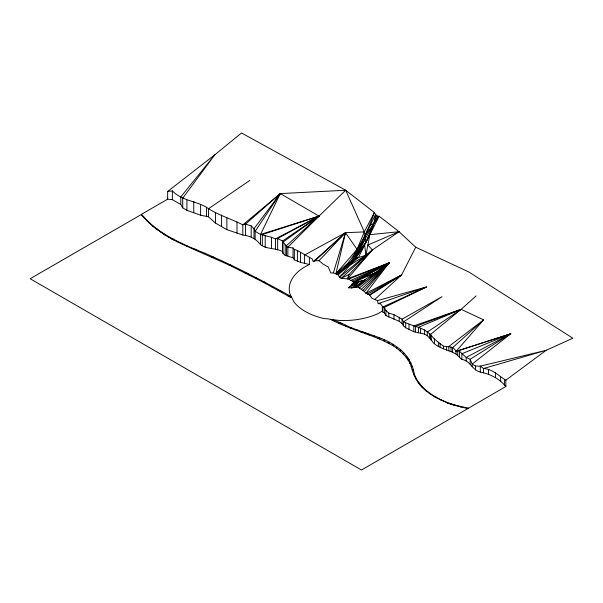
<?xml version="1.0" encoding="UTF-8"?>
<svg xmlns="http://www.w3.org/2000/svg" width="603" height="603" viewBox="0 0 603 603"><rect width="100%" height="100%" fill="white"/><g stroke="black" fill="none" stroke-linecap="round" stroke-linejoin="round"><path stroke-width="0.9" d="M167.657 191.46L214.849 154.767L241.532 132.992L345.692 190.247L374.35 212.512L375.548 214.442L377.953 216.311L379.159 216.243L399.058 231.71L415.723 247.23L468.689 271.915L572.85 338.223L546.167 350.29L505.864 380.146L505.864 386.478L467.838 408.6L453.84 405.193L447.682 403.113L447.682 402.578C433.949 397.219 419.839 388.513 414.299 374.146C412.588 363.33 406.49 353.607 397.483 347.351C385.611 338.306 370.777 335.155 357.134 329.818C346.009 326.577 336.316 318.738 324.429 318.625A54.639 31.544 0 0 1 294.023 302.05L289.937 293.993A54.639 31.544 0 0 1 309.384 264.513L309.384 257.308L297.392 250.531L294.339 249.401L293.05 247.991L287.865 247.192L285.189 244.878L282.551 241.042L277.644 238.471L275.45 238.901L271.471 237.265L260.511 234.469L255.144 231.326L253.991 228.748L251.187 225.876L245.542 224.097L242.813 224.874C230.851 218.58 217.532 215.083 206.437 207.251C195.327 200.791 181.722 200.648 172.368 190.932L167.657 191.46L167.657 199.171L141.547 214.246C157.617 234.047 181.933 243.936 204.884 253.268C234.514 265.983 263.096 281.028 291.279 296.593M309.384 257.308L312.12 258.883L313.304 261.649L315.105 260.767L319.025 260.684L322.922 263.986L328.326 267.121L330.806 273.001L333.361 272.888L338.125 274.734L358.559 257.36L366.066 241.841L365.207 238.856L365.26 235.569L364.318 231.914L345.692 190.247L280.289 193.586L242.813 224.874L242.813 235.049C249.876 235.743 256.23 238.894 260.511 244.637C266.895 249.567 275.616 247.705 282.551 251.602L283.011 253.433L285.189 255.438L293.05 257.737L294.339 259.84L300.445 262.35L309.384 264.513M447.682 403.113L435.479 397.415L430.587 394.287L426.05 390.804L426.087 390.284L425.484 390.375C417.826 384.397 413.394 375.458 411.118 366.27C408.095 357.549 400.905 351.014 393.465 345.934C373.747 334.612 350.976 330.173 330.881 319.507M393.465 345.934L393.578 344.675L392.229 345.3M454.971 405.51L455.046 405.028L454.526 405.374M337.695 274.697L351.285 261.649L366.066 241.841L369.805 234.673L399.058 231.71L372.375 249.951L339.602 277.176C355.574 259.132 372.33 239.187 375.548 214.442L354.979 256.697L357.051 249.341L364.318 231.914L374.35 212.512C366.451 235.223 354.775 257.202 338.125 274.734L339.602 277.176L341.215 278.322L348.866 279.031L389.041 262.908L365.923 293.329L369.466 294.799L401.598 274.945L415.723 247.23M458.717 406.528L458.8 406.038L458.22 406.377M430.587 394.287L430.678 393.804L430.06 393.88M422.017 387.088L422.123 386.523L421.512 386.696M379.604 338.999L379.837 337.831L377.877 338.117M362.689 332.796L362.9 331.952L360.896 332.125M418.618 383.229L418.821 382.551L418.158 382.543M333.361 272.888L345.496 232.69L364.318 231.914M384.345 341.079L384.722 339.896L383.47 340.635M366.066 241.841L373.996 223.314L376.754 215.377M362.757 290.623L389.041 262.908L353.765 287.51L358.416 282.083L350.863 285.905L348.406 287.767L351.624 287.948L357.903 287.028L364.34 291.498L389.041 262.908L347.479 278.835L349.054 274.493L372.375 249.951L367.875 244.984L399.058 231.71M388.86 343.333L389.312 342.187L387.978 342.881M313.304 261.649L345.496 232.69L335.924 273.687L348.119 263.089L351.285 261.649L357.051 249.341L345.496 232.69L304.59 255.009L304.59 263.051M260.511 244.637L260.511 234.469L280.289 193.586L319.01 216.115L345.692 190.247M377.953 216.311L365.207 238.856L355.182 258.634L347.004 266.767L355.499 258.386L365.938 255.303L369.805 234.673L379.159 216.243L365.26 235.569M467.838 408.6L361.468 470.008L30.15 278.729L140.996 214.728L153.064 226.585L165.116 235.162L171.757 239.029L182.709 244.456L228.718 264.86L262.305 281.737L289.003 296.503L291.166 297.249L291.385 296.834M350.863 285.905L353.509 282.302L389.041 262.908L361.408 289.191M339.964 323.698L340.356 322.974L338.547 323.02M413.937 374.795L414.299 374.146L413.5 374.139M354.979 256.697L365.207 238.856M406.241 357.315L406.837 356.335L405.48 356.599M415.874 378.925L416.198 378.413L415.595 378.518M245.542 235.69L245.542 224.097L280.289 193.586L255.144 231.326L255.144 239.301M357.051 249.341L335.924 273.687L365.938 255.303L364.604 244.841L355.182 258.634L343.544 269.074L336.474 274.357M463.39 407.651L463.707 407.183L462.931 407.515M368.214 334.755L368.75 334.009L369.111 335.095M280.289 193.586L253.991 228.748L253.991 238.63M290.066 296.895L290.503 296.307L289.696 296.804M400.256 351.165L401.01 350.2L399.344 350.298M358.672 251.745L364.604 244.841M403.339 354.119L404.138 353.2L402.721 353.531M347.479 278.835L372.375 249.951L341.215 278.322L349.054 274.493M505.864 386.478C499.246 378.707 490.231 373.905 480.29 372.074C472.307 370.408 470.189 360.353 461.838 359.463L456.056 354.089L456.056 351.391L483.598 319.869L461.144 309.324L413.831 325.884L403.467 321.874L402.095 319.138L393.955 314.653L388.799 313.123L385.935 310.5L384.337 307.394L382.799 306.98L380.681 303.882L378.217 303.633L377.455 300.618L371.983 298.364L369.466 294.799M348.738 265.606L355.499 258.386L351.285 261.649M160.406 232.012L160.767 231.627M319.025 260.684L345.496 232.69L315.105 260.767M420.065 384.963L420.472 384.533M146.687 220.773L147.094 220.344M435.479 397.415L435.841 397.045L435.894 397.611M289.003 296.503L289.598 295.907L288.731 296.344M177.169 241.788L177.546 241.411M370.106 277.568L374.689 273.174L361.672 277.651M168.365 237.137L168.795 236.723M153.064 226.585L153.516 226.155M460.752 407.07L461.167 406.671L468.373 408.125L467.37 408.457M450.554 404.093L450.969 403.701L450.984 404.221M186.485 246.084L186.953 245.655M374.749 299.487L401.598 274.945L365.923 293.329L364.34 291.498M453.84 405.193L454.255 404.817L461.167 406.671M408.284 360.308L409.098 359.576L408.027 359.885M456.056 354.089C447.923 348.933 429.215 347.29 430.557 334.386L461.144 309.324L476.144 295.892M204.364 253.735L204.884 253.268M221.881 261.657L222.454 261.167M351.624 287.948L358.416 282.083L348.406 287.767M359.403 288.083L389.041 262.908L350.66 280.501L348.866 279.031M239.029 269.858L239.632 269.345M255.785 278.315L256.418 277.787M412.475 370.34L413.13 369.797L412.248 369.91M272.141 287.036L272.797 286.493M288.091 296.005L288.754 295.455M334.273 321.098L334.951 320.547M411.502 366.933L412.256 366.33L411.118 366.27M355.333 287.646L365.011 280.094L353.509 282.302L352.634 281.134L350.66 280.501M352.634 281.134L389.041 262.908L357.903 287.028L365.011 280.094L351.82 284.073M356.335 330.436L357.134 329.818M407.131 358.604L407.967 357.956M365.003 333.61L365.825 332.977L365.9 333.941M373.792 336.662L374.674 335.992M396.555 348.052L397.483 347.351M290.797 297.166L291.347 296.751M341.426 324.324L342.202 323.758M249.891 180.357L208.457 208.789L208.457 216.779L215.444 223.042L226.879 229.645L242.813 235.049M427.278 335.66L424.595 334.107L413.831 331.748L413.831 325.884L415.429 326.457L461.144 309.324L427.278 332.11L427.278 335.66L430.557 339.082M369.541 295.319L401.598 274.945L367.272 294.272M382.332 306.301L382.332 311.02L378.375 313.447A54.639 31.544 0 0 1 338.306 320.359L333.022 319.635M410.002 363.428L410.914 362.923L409.761 363.029M389.041 262.908L353.509 282.302L374.689 273.174M370.408 225.009L373.996 223.314M461.144 309.324L418.437 327.346L415.429 326.457L415.429 331.899M418.437 332.781L418.437 327.346L424.595 329.984L430.557 334.386C433.663 339.218 438.924 342.579 443.431 346.16C448.082 346.944 453.509 345.941 456.056 351.391L510.771 333.753L472.179 364.046L472.179 366.805M350.29 328.024L351.451 327.61L351.843 328.688M378.217 303.633L426.577 286.953L384.337 307.394L384.337 312.927L385.935 315.565L399.201 321.331L402.095 323.592L403.467 325.861L405.691 327.813L413.831 331.748M456.056 351.391L510.771 333.753L470.167 359.26L466.164 357.473L459.418 351.225L457.737 350.712L457.737 355.506M260.511 234.469L319.01 216.115L287.865 247.192L287.865 255.868M446.996 402.789L447.682 402.578L454.255 404.817M440.861 400.173L441.524 399.977L441.615 400.52M377.455 300.618L426.577 286.953L382.799 306.98L382.799 312.045L384.337 312.927M344.321 325.56L345.858 325.326L345.873 326.223M435.095 397.121L435.841 397.045M470.167 364.016L470.167 359.26L472.179 364.046L475.586 366.036L480.29 366.164L546.167 350.29L483.531 368.516L480.29 366.164L480.29 372.074M180.825 243.506L182.174 243.589L182.709 244.456M171.757 239.029L173.084 239.12L173.641 239.979M167.657 199.171L172.368 199.631L180.802 204.5L182.717 207.862L186.93 210.304L200.618 215.218L208.457 216.779M155.845 228.786L157.044 228.936L157.458 229.886M163.503 234.062L164.687 234.228L165.116 235.162M211.344 256.825L213.718 257.187L214.977 258.506M228.718 264.86L231.092 265.222L232.276 266.594M193.616 249.069L195.967 249.423L197.309 250.697M245.707 273.167L248.074 273.528L249.19 274.953M262.305 281.737L264.664 282.106L266.081 283.764M149.137 223.102L150.2 223.291L150.441 224.324M278.134 290.352L280.832 290.947L282.053 292.568M505.864 380.146C498.515 375.895 492.704 368.953 483.531 368.516L483.531 373.076M291.166 297.249L291.611 297.385M425.484 390.375L426.05 390.804M382.34 311.027L382.799 312.045M144.207 217.329L144.403 218.392M504.425 379.468L504.425 385.106M500.663 376.973L500.663 381.533M495.493 372.337L495.493 377.372M488.468 369.616L488.468 374.177M475.586 366.036L475.586 369.978M466.164 360.858L466.164 357.473L510.771 333.753L461.838 353.75L461.838 359.463M459.418 351.225L459.418 356.931M452.582 352.484L452.582 347.69L483.598 319.869L448.836 346.469L448.836 350.976M451.052 346.981L451.052 351.775M446.612 346.891L446.612 350.177M443.431 346.16L443.431 348.851M440.092 343.642L440.092 346.929M438.351 342.293L438.351 346.318M434.379 338.75L434.379 343.454M431.032 335.57L431.032 340.265M429.653 333.813L429.653 337.936M424.595 329.984L424.595 334.107M420.57 328.19L420.57 332.992M409.015 324.293L409.015 329.735M405.691 322.937L405.691 327.813M403.467 325.861L403.467 321.874L442.007 296.684L402.095 319.138L402.095 323.592M399.201 317.766L399.201 321.331M393.955 314.653L393.955 319.108M388.799 313.123L388.799 317.216M385.935 310.5L385.935 315.565M300.445 252.604L300.445 262.35M297.392 250.531L297.392 261.091M294.339 249.401L294.339 259.84M293.05 247.991L293.05 257.737M286.523 255.649L286.523 245.632L319.01 216.115L262.335 234.552L262.335 245.692M285.189 244.878L285.189 255.438M283.011 253.433L283.011 242.059L319.01 216.115L275.45 238.901L275.45 249.069M282.551 251.602L282.551 241.042L319.01 216.115L277.644 238.471L277.644 249.853M271.471 237.265L271.471 248.398M265.199 235.969L265.199 247.351M251.187 225.876L251.187 237.017M237.002 221.942L237.002 233.075M226.879 218.052L226.879 229.645M221.58 214.992L221.58 226.585M215.444 212.867L215.444 223.042M206.437 207.251L206.437 216.379M200.618 204.56L200.618 215.218M193.774 201.477L193.774 212.761M186.93 200.128L186.93 210.304M182.717 207.862L182.717 198.168L214.849 154.767L180.802 196.872L180.802 204.5M172.368 190.932L172.368 199.631"/></g></svg>
